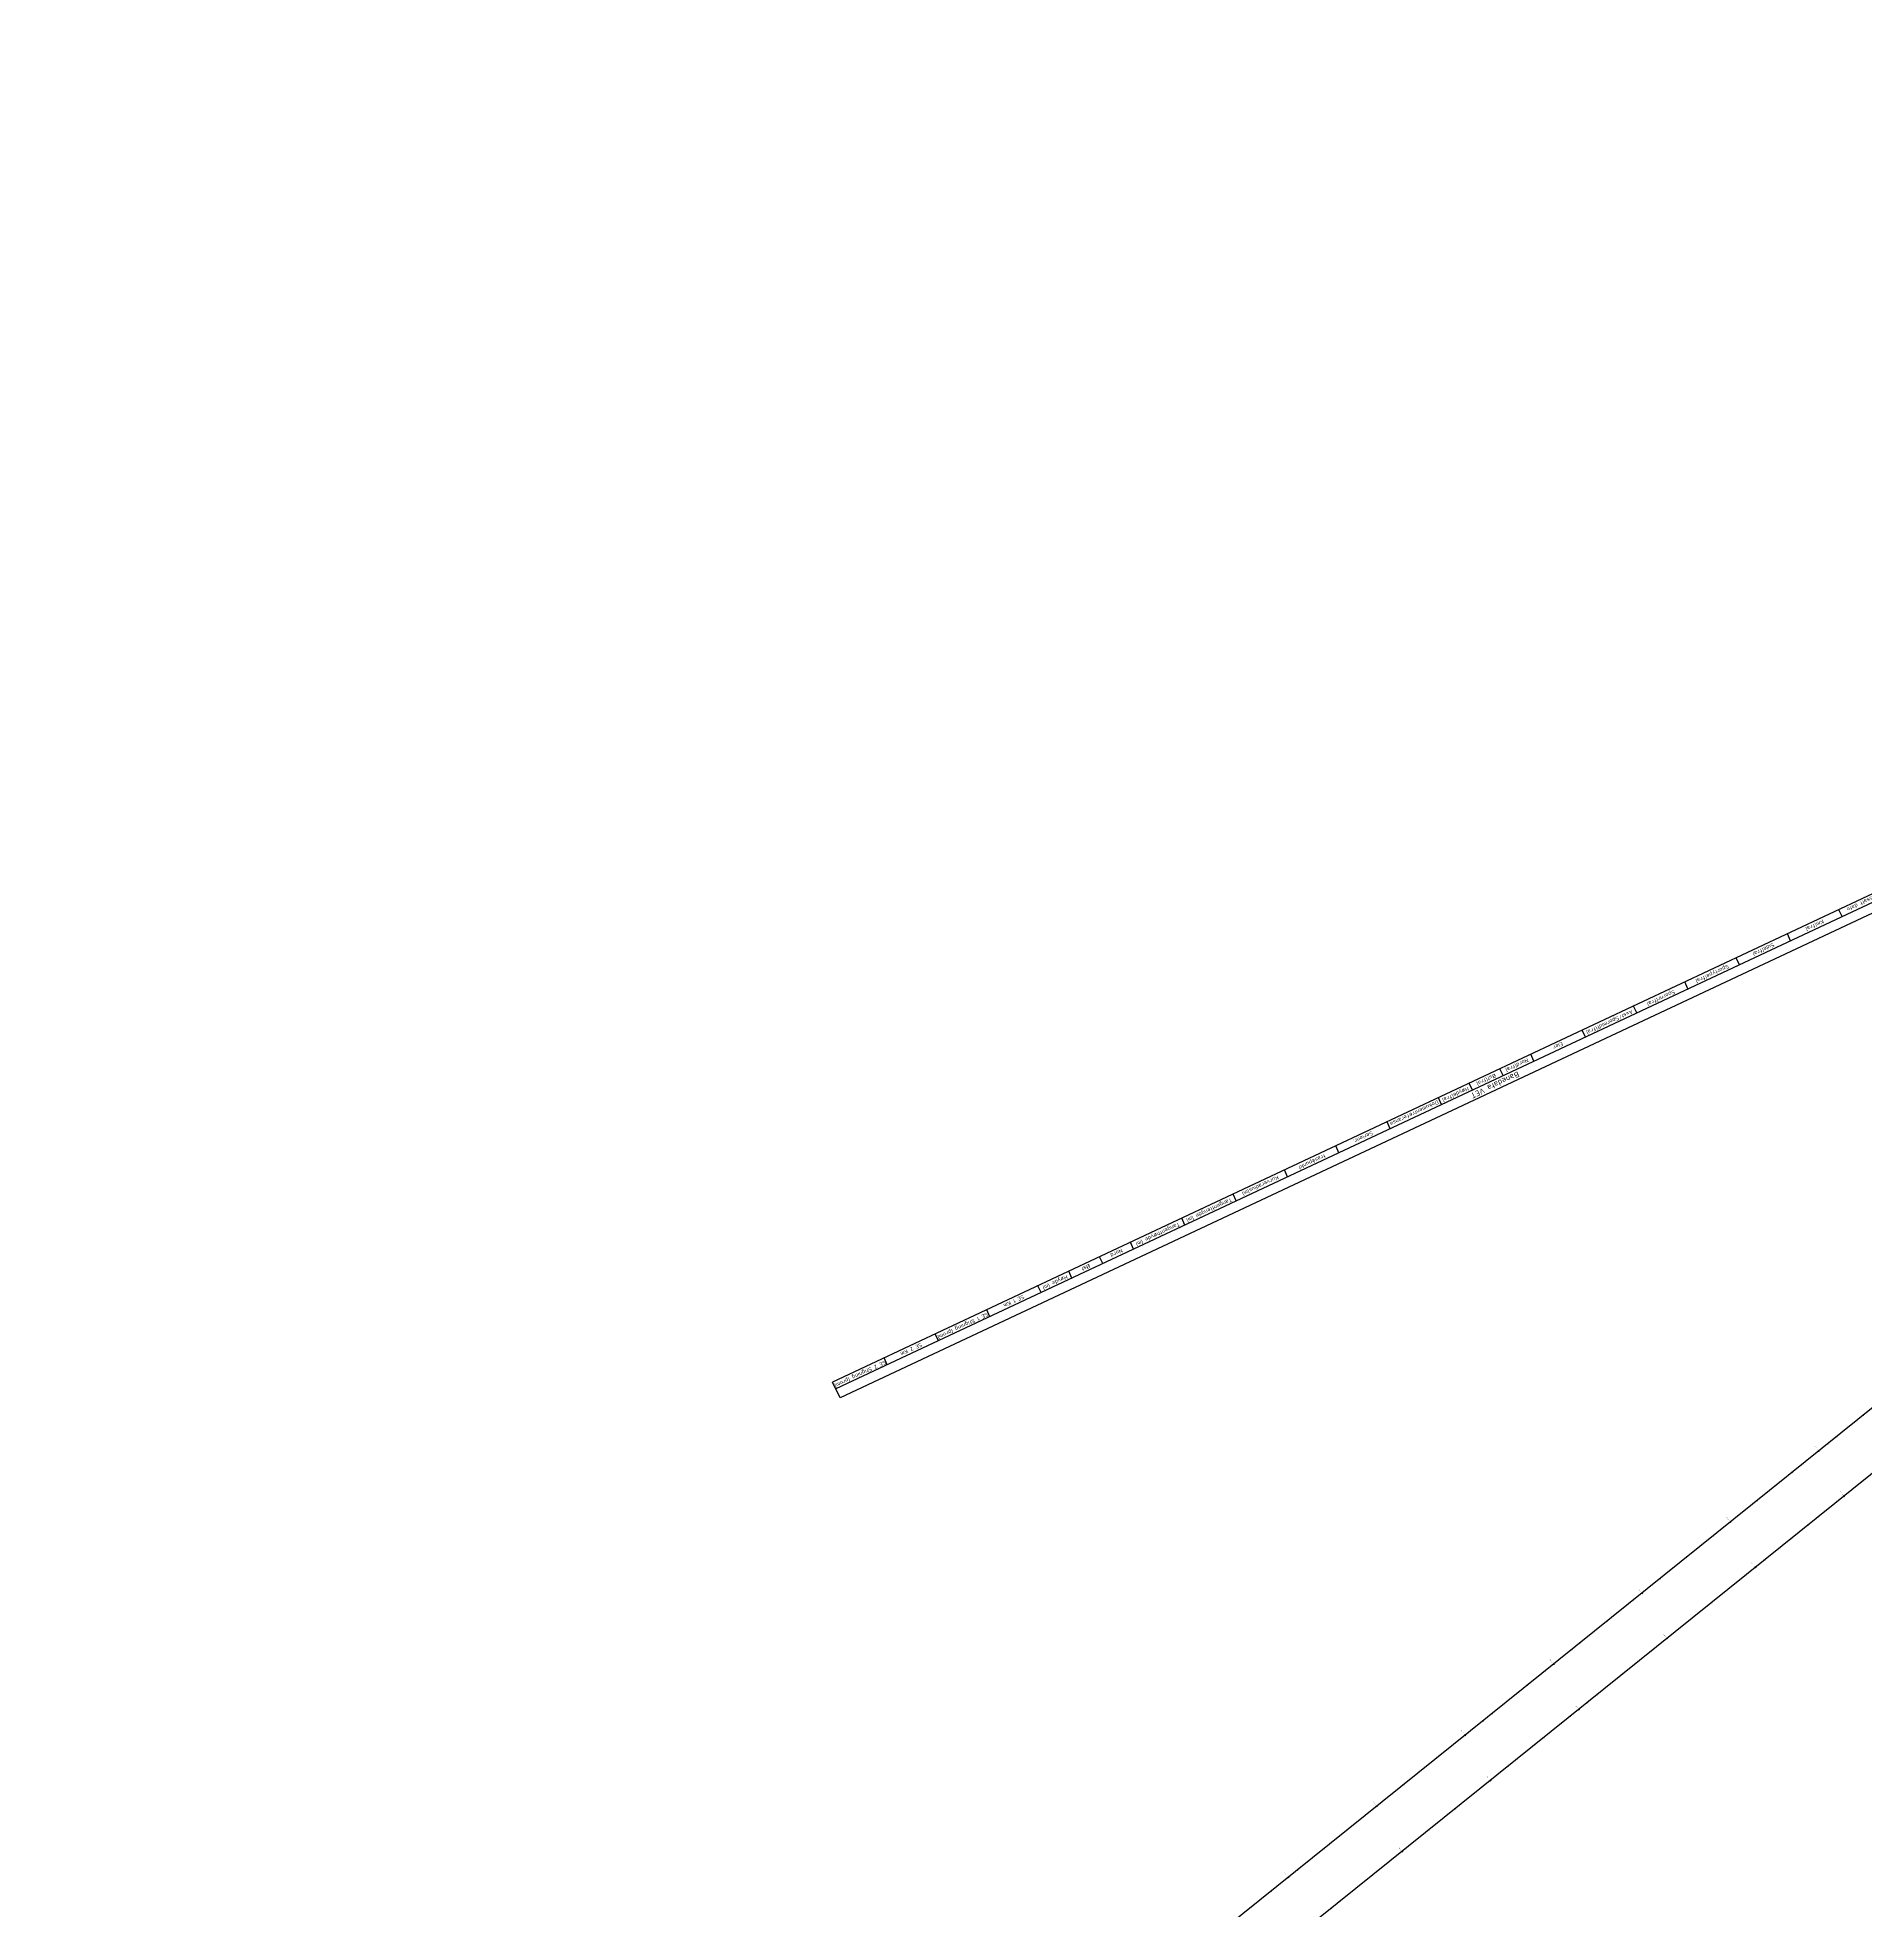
# Model space of a CAD drawing. Header units: metres. Extents: x 298967 to 310502, y 6699215 to 6703996.
# Drawn here: x 302368 to 303979, y 6701935 to 6703587 of the extents above; entities that cross this region are included whole.
import ezdxf

# ---------------------------------------------------------------- set-up
doc = ezdxf.new("R2010")
doc.units = ezdxf.units.M
for name, color, linetype in [('JBTFE#ANNOTATIONS_MILEAGE', 2, 'Continuous'), ('JBTFE_TABELLER', 7, 'Continuous'), ('JBTKO_SPO', 2, 'Continuous')]:
    doc.layers.add(name, color=color, linetype=linetype)
doc.styles.add('RC-STANDARD', font='iso3098.shx')

# ---------------------------------------------------------------- blocks, each defined once
blk = doc.blocks.new('*Z73', base_point=(306521.3, 6703679.6))
at = {"color": 0}
for p, q in [((303969.1, 6702365.7), (303969.4, 6702365.3)), ((303976.9, 6702371.9), (303977.2, 6702371.5)), ((303945.7, 6702346.9), (303946, 6702346.5)), ((303953.5, 6702353.1), (303953.8, 6702352.7)), ((303961.3, 6702359.4), (303961.6, 6702359)), ((303922.3, 6702328.1), (303922.6, 6702327.7)), ((303930.1, 6702334.3), (303930.4, 6702333.9)), ((303937.6, 6702341), (303938.5, 6702339.8)), ((303906.7, 6702315.5), (303907, 6702315.1)), ((303914.5, 6702321.8), (303914.8, 6702321.4)), ((303883.3, 6702296.7), (303883.7, 6702296.3)), ((303891.1, 6702303), (303891.4, 6702302.6)), ((303898.9, 6702309.3), (303899.2, 6702308.9)), ((303859.6, 6702278.3), (303860.6, 6702277.2)), ((303867.8, 6702284.2), (303868.1, 6702283.8)), ((303875.5, 6702290.5), (303875.9, 6702290.1)), ((303844.4, 6702265.4), (303844.7, 6702265)), ((303852.2, 6702271.7), (303852.5, 6702271.3)), ((303821, 6702246.6), (303821.3, 6702246.2)), ((303828.8, 6702252.9), (303829.1, 6702252.5)), ((303836.6, 6702259.1), (303836.9, 6702258.7)), ((303797.6, 6702227.8), (303797.9, 6702227.4)), ((303805.4, 6702234.1), (303805.7, 6702233.7)), ((303813.2, 6702240.3), (303813.5, 6702240)), ((303781.7, 6702215.7), (303782.7, 6702214.5)), ((303789.8, 6702221.5), (303790.1, 6702221.2)), ((303758.6, 6702196.5), (303759, 6702196.1)), ((303766.4, 6702202.7), (303766.8, 6702202.4)), ((303774.2, 6702209), (303774.5, 6702208.6)), ((303743.1, 6702183.9), (303743.4, 6702183.6)), ((303750.9, 6702190.2), (303751.2, 6702189.8)), ((303719.7, 6702165.2), (303720, 6702164.8)), ((303727.5, 6702171.4), (303727.8, 6702171)), ((303735.3, 6702177.7), (303735.6, 6702177.3)), ((303696.3, 6702146.4), (303696.6, 6702146)), ((303703.8, 6702153), (303704.7, 6702151.8)), ((303711.9, 6702158.9), (303712.2, 6702158.5)), ((303680.7, 6702133.8), (303681, 6702133.4)), ((303688.5, 6702140.1), (303688.8, 6702139.7)), ((303657.3, 6702115), (303657.6, 6702114.6)), ((303665.1, 6702121.3), (303665.4, 6702120.9)), ((303672.9, 6702127.6), (303673.2, 6702127.2)), ((303633.9, 6702096.2), (303634.3, 6702095.8)), ((303641.7, 6702102.5), (303642.1, 6702102.1)), ((303649.5, 6702108.8), (303649.8, 6702108.4)), ((303618.4, 6702083.7), (303618.7, 6702083.3)), ((303625.8, 6702090.3), (303626.8, 6702089.2)), ((303595, 6702064.9), (303595.3, 6702064.5)), ((303602.8, 6702071.2), (303603.1, 6702070.8)), ((303610.6, 6702077.4), (303610.9, 6702077)), ((303571.6, 6702046.1), (303571.9, 6702045.7)), ((303579.4, 6702052.4), (303579.7, 6702052)), ((303587.2, 6702058.6), (303587.5, 6702058.2)), ((303556, 6702033.6), (303556.3, 6702033.2)), ((303563.8, 6702039.8), (303564.1, 6702039.4)), ((303532.6, 6702014.8), (303532.9, 6702014.4)), ((303540.4, 6702021), (303540.7, 6702020.6)), ((303547.9, 6702027.7), (303548.8, 6702026.5)), ((303517, 6702002.2), (303517.4, 6702001.8)), ((303524.8, 6702008.5), (303525.2, 6702008.1)), ((303493.7, 6701983.4), (303494, 6701983)), ((303501.5, 6701989.7), (303501.8, 6701989.3)), ((303509.3, 6701996), (303509.6, 6701995.6)), ((303470, 6701965), (303470.9, 6701963.9)), ((303478.1, 6701970.9), (303478.4, 6701970.5)), ((303485.9, 6701977.2), (303486.2, 6701976.8)), ((303454.7, 6701952.1), (303455, 6701951.7)), ((303462.5, 6701958.4), (303462.8, 6701958)), ((303439.1, 6701939.6), (303439.4, 6701939.2)), ((303446.9, 6701945.8), (303447.2, 6701945.5))]:
    blk.add_line(p, q, dxfattribs=at)
at = {"color": 0, "char_height": 0.5, "attachment_point": 4, "rotation": 128.7992, "style": 'RC-STANDARD'}
for s, insert in [('km 463.800', (303937.1, 6702341.6)), ('km 463.900', (303859.2, 6702278.9)), ('km 464.000', (303781.2, 6702216.3)), ('km 464.100', (303703.3, 6702153.6)), ('km 464.200', (303625.4, 6702090.9)), ('km 464.300', (303547.4, 6702028.3)), ('km 464.400', (303469.5, 6701965.6))]:
    blk.add_mtext(s, dxfattribs=dict(at, insert=insert))
blk = doc.blocks.new('*Z74', base_point=(305765.6, 6703577.3))
at = {"color": 0}
for p, q in [((303975.6, 6702313.2), (303976, 6702312.8)), ((303952.3, 6702294.4), (303952.6, 6702294)), ((303959.7, 6702301.1), (303960.7, 6702299.9)), ((303967.9, 6702306.9), (303968.2, 6702306.6)), ((303936.7, 6702281.9), (303937, 6702281.5)), ((303944.5, 6702288.1), (303944.8, 6702287.8)), ((303913.3, 6702263.1), (303913.6, 6702262.7)), ((303921.1, 6702269.3), (303921.4, 6702269)), ((303928.9, 6702275.6), (303929.2, 6702275.2)), ((303889.9, 6702244.3), (303890.2, 6702243.9)), ((303897.7, 6702250.5), (303898, 6702250.2)), ((303905.5, 6702256.8), (303905.8, 6702256.4)), ((303874.3, 6702231.8), (303874.6, 6702231.4)), ((303881.8, 6702238.4), (303882.8, 6702237.2)), ((303851, 6702213), (303851.3, 6702212.6)), ((303858.7, 6702219.2), (303859.1, 6702218.8)), ((303866.5, 6702225.5), (303866.9, 6702225.1)), ((303835.4, 6702200.4), (303835.7, 6702200)), ((303843.2, 6702206.7), (303843.5, 6702206.3)), ((303812, 6702181.6), (303812.3, 6702181.2)), ((303819.8, 6702187.9), (303820.1, 6702187.5)), ((303827.6, 6702194.2), (303827.9, 6702193.8)), ((303788.6, 6702162.8), (303788.9, 6702162.4)), ((303796.4, 6702169.1), (303796.7, 6702168.7)), ((303803.9, 6702175.7), (303804.8, 6702174.6)), ((303773, 6702150.3), (303773.3, 6702149.9)), ((303780.8, 6702156.6), (303781.1, 6702156.2)), ((303749.6, 6702131.5), (303749.9, 6702131.1)), ((303757.4, 6702137.8), (303757.7, 6702137.4)), ((303765.2, 6702144), (303765.5, 6702143.6)), ((303725.9, 6702113.1), (303726.9, 6702111.9)), ((303734, 6702119), (303734.4, 6702118.6)), ((303741.8, 6702125.2), (303742.2, 6702124.8)), ((303710.7, 6702100.2), (303711, 6702099.8)), ((303718.5, 6702106.4), (303718.8, 6702106)), ((303687.3, 6702081.4), (303687.6, 6702081)), ((303695.1, 6702087.6), (303695.4, 6702087.2)), ((303702.9, 6702093.9), (303703.2, 6702093.5)), ((303663.9, 6702062.6), (303664.2, 6702062.2)), ((303671.7, 6702068.8), (303672, 6702068.4)), ((303679.5, 6702075.1), (303679.8, 6702074.7)), ((303648, 6702050.4), (303648.9, 6702049.3)), ((303656.1, 6702056.3), (303656.4, 6702055.9)), ((303624.9, 6702031.2), (303625.3, 6702030.9)), ((303632.7, 6702037.5), (303633, 6702037.1)), ((303640.5, 6702043.8), (303640.8, 6702043.4)), ((303609.4, 6702018.7), (303609.7, 6702018.3)), ((303617.1, 6702025), (303617.5, 6702024.6)), ((303586, 6701999.9), (303586.3, 6701999.5)), ((303593.8, 6702006.2), (303594.1, 6702005.8)), ((303601.6, 6702012.4), (303601.9, 6702012.1)), ((303562.6, 6701981.1), (303562.9, 6701980.7)), ((303570.1, 6701987.8), (303571, 6701986.6)), ((303578.2, 6701993.6), (303578.5, 6701993.3)), ((303547, 6701968.6), (303547.3, 6701968.2)), ((303554.8, 6701974.8), (303555.1, 6701974.5)), ((303523.6, 6701949.8), (303523.9, 6701949.4)), ((303531.4, 6701956.1), (303531.7, 6701955.7)), ((303539.2, 6701962.3), (303539.5, 6701961.9)), ((303508, 6701937.3), (303508.4, 6701936.9)), ((303515.8, 6701943.5), (303516.1, 6701943.1))]:
    blk.add_line(p, q, dxfattribs=at)
at = {"color": 0, "char_height": 0.5, "attachment_point": 4, "rotation": 128.7992, "style": 'RC-STANDARD'}
for s, insert in [('km 463.800', (303959.3, 6702301.7)), ('km 463.900', (303881.3, 6702239)), ('km 464.000', (303803.4, 6702176.3)), ('km 464.100', (303725.5, 6702113.7)), ('km 464.200', (303647.5, 6702051)), ('km 464.300', (303569.6, 6701988.4))]:
    blk.add_mtext(s, dxfattribs=dict(at, insert=insert))
blk = doc.blocks.new('*T116')
at = {"layer": 'JBTFE_TABELLER', "color": 0, "linetype": 'ByBlock', "lineweight": -2, "transparency": 16777216}
for p, q in [((-6.5, 13.9), (-1165.1, -530.3)), ((-3.7, 7.8), (-1162.3, -536.3)), ((0, 0), (-1158.6, -544.2)), ((0, 0), (-6.5, 13.9)), ((-48.9, -13.4), (-51.8, -7.4)), ((-94.2, -34.7), (-97, -28.6)), ((-139.5, -55.9), (-142.3, -49.9)), ((-184.7, -77.2), (-187.5, -71.1)), ((-230, -98.4), (-232.8, -92.4)), ((-275.2, -119.7), (-278.1, -113.7)), ((-320.5, -141), (-323.3, -134.9)), ((-365.7, -162.2), (-368.6, -156.2)), ((-411, -183.5), (-413.8, -177.4)), ((-456.2, -204.7), (-459.1, -198.7)), ((-501.5, -226), (-504.3, -219.9)), ((-546.8, -247.2), (-549.6, -241.2)), ((-573.9, -260), (-576.8, -254)), ((-628.2, -285.5), (-631.1, -279.5)), ((-601.1, -272.7), (-603.9, -266.7)), ((-673.5, -306.8), (-676.3, -300.7)), ((-718.7, -328), (-721.6, -322)), ((-764, -349.3), (-766.8, -343.2)), ((-809.3, -370.5), (-812.1, -364.5)), ((-854.5, -391.8), (-857.3, -385.7)), ((-899.8, -413), (-902.6, -407)), ((-926.9, -425.8), (-929.8, -419.8)), ((-981.2, -451.3), (-984.1, -445.3)), ((-954.1, -438.5), (-956.9, -432.5)), ((-1026.5, -472.6), (-1029.3, -466.5)), ((-1071.7, -493.8), (-1074.6, -487.8)), ((-1117, -515.1), (-1119.8, -509)), ((-1158.6, -544.2), (-1165.1, -530.3))]:
    blk.add_line(p, q, dxfattribs=at)
at = {"layer": 'JBTFE_TABELLER', "color": 0, "transparency": 16777216, "attachment_point": 5, "rotation": 205.1591, "style": 'RC-STANDARD'}
for s, insert, char_height, width in [('Objekt', (-27.7, 0.2), 3.5, 48), ('Beskrivelse', (-73, -21), 3.5, 48), ('Tilhører objekt', (-118.2, -42.3), 3.5, 48), ('Tilhører lokasjon', (-163.5, -63.5), 3.5, 48), ('Navn/nr', (-208.8, -84.8), 3.5, 48), ('Idriftssatt dato', (-254, -106), 3.5, 48), ('Km(fra)', (-299.3, -127.3), 3.5, 48), ('Side(fra)', (-344.5, -148.6), 3.5, 48), ('Sportype(fra)', (-389.8, -169.8), 3.5, 48), ('Spornr(fra)', (-435, -191.1), 3.5, 48), ('Avst/Spormidt(fra)', (-480.3, -212.3), 3.5, 48), ('Eier', (-525.6, -233.6), 3.5, 48), ('Nord(fra)', (-561.8, -250.6), 3.5, 28), ('Banedata VET', (-581.1, -268.2), 5, 1278), ('Øst(fra)', (-588.9, -263.3), 3.5, 28), ('Høyde(fra)', (-616.1, -276.1), 3.5, 28), ('Dokumentreferanse', (-652.3, -293.1), 3.5, 48), ('Serienr.', (-697.5, -314.4), 3.5, 48), ('trasépunkt', (-742.8, -335.6), 3.5, 48), ('Kurveradius(m)', (-788, -356.9), 3.5, 48), ('Tangentlengde (m)', (-833.3, -378.1), 3.5, 48), ('Tangenthøyde (m)', (-878.6, -399.4), 3.5, 48), ('Nord', (-914.8, -416.4), 3.5, 28), ('Øst', (-941.9, -429.2), 3.5, 28), ('Høyde (m)', (-969.1, -441.9), 3.5, 28), ('SE 1 Km', (-1005.3, -458.9), 3.5, 48), ('SE 1 Stigning (prom)', (-1050.5, -480.2), 3.5, 48), ('SE 2 Km', (-1095.8, -501.4), 3.5, 48), ('SE 2 Stigning (prom)', (-1141, -522.7), 3.5, 48)]:
    blk.add_mtext(s, dxfattribs=dict(at, insert=insert, char_height=char_height, width=width))

msp = doc.modelspace()

# ---------------------------------------------------------------- linework, layer by layer
at = {"layer": 'JBTKO_SPO', "flags": 128}
for points in [[(305778.5, 6703583.2, 0.000177), (305770.4, 6703579.4), (305186.3, 6703305.9, 0.000173), (305178.2, 6703302.1, 0.000519), (305170.2, 6703298.3, 0.000865), (305162.2, 6703294.5, 0.00121), (305154.1, 6703290.7, 0.001556), (305146.1, 6703286.8, 0.001902), (305138.2, 6703282.9, 0.002248), (305130.2, 6703278.9, 0.002594), (305122.3, 6703274.8, 0.002939), (305114.5, 6703270.6, 0.034623), (305031, 6703217.9, 0.002973), (305023.6, 6703212.4, 0.002515), (305016.4, 6703206.9, 0.002058), (305009.1, 6703201.3, 0.001601), (305001.9, 6703195.7, 0.001143), (304994.8, 6703190, 0.000686), (304987.6, 6703184.3, 0.000229), (304980.5, 6703178.5), (300916.9, 6699911.4, -0.00005)], [(305048.4, 6703175.4), (300945.1, 6699876.3, -0.000049)]]:
    msp.add_lwpolyline(points, format="xyb", dxfattribs=at)

# ---------------------------------------------------------------- block references
msp.add_blockref('*T116', (304233.8, 6702931.4))
at = {"layer": 'JBTFE#ANNOTATIONS_MILEAGE'}
for name, p in [('*Z73', (306521.3, 6703679.6)), ('*Z74', (305765.6, 6703577.3))]:
    msp.add_blockref(name, p, dxfattribs=at)

doc.saveas('drawing.dxf')
